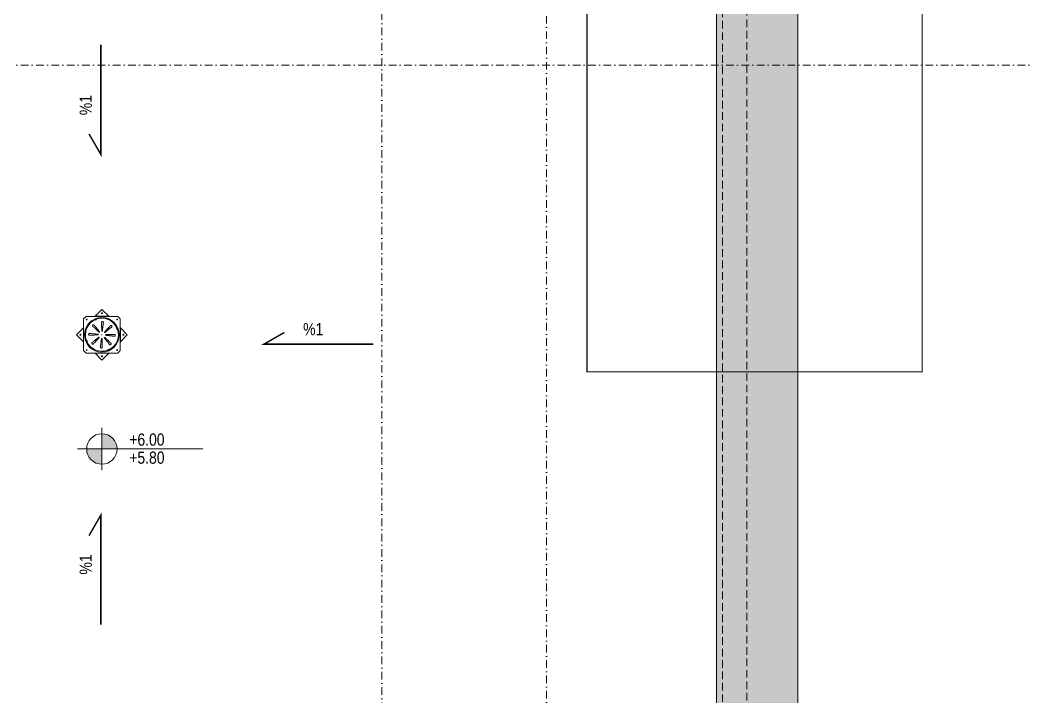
# Model space of a CAD drawing. Extents: x -1701 to 23780, y -363 to 7742.
# Drawn here: x 7570 to 8397, y 3066 to 3622 of the extents above; entities that cross this region are included whole.
import ezdxf
from ezdxf.enums import TextEntityAlignment as Align

# ---------------------------------------------------------------- set-up
doc = ezdxf.new("R2010")
doc.units = 0
doc.header["$LTSCALE"] = 25
doc.header["$MEASUREMENT"] = 0
for name, pattern in [('Audi$0$DASHDOT2', [0.5, 0.25, -0.125, 0, -0.125]), ('Audi$0$DOT2', [0.125, 0, -0.125]), ('Audi$0$HIDDEN', [0.375, 0.25, -0.125]), ('Audi$0$HIDDEN2', [4.7625, 3.175, -1.5875])]:
    doc.linetypes.add(name, pattern=pattern)
doc.layers.get('0').update_dxf_attribs({"color": 9, "lineweight": 9})
for name, color, linetype, lineweight in [('Audi$0$06C', 8, 'Continuous', 9), ('Audi$0$06D', 8, 'Continuous', 9), ('Audi$0$20', 8, 'Audi$0$DOT2', 9), ('Audi$0$21', 8, 'Continuous', 9), ('Audi$0$24', 8, 'Audi$0$DASHDOT2', 9), ('Audi$0$35', 8, 'Continuous', 9)]:
    doc.layers.add(name, color=color, linetype=linetype, lineweight=lineweight)
doc.styles.add('Audi$0$Arial', font='arial.ttf', dxfattribs={"height": 2.5})
doc.styles.add('Audi$0$MuuM_TEXT-STANDART', font='ARIALN.TTF')

# ---------------------------------------------------------------- blocks, each defined once
blk = doc.blocks.new('Audi$0$p-suzgec')
at = {"ltscale": 25}
for p, q in [((-5.91, 15.2), (-0.25, 20.86)), ((-0.25, 20.86), (5.41, 15.2)), ((-13.25, 15), (-15.25, 13)), ((-15.25, 13), (-15.25, -13)), ((12.75, 15), (-13.25, 15)), ((-6.11, 15), (-5.91, 15.2)), ((-5.89, 12.32), (-5.97, 12.51)), ((-5.91, 15.2), (5.41, 15.2)), ((-5.76, 12), (-5.89, 12.32)), ((-5.05, 12.9), (-4.97, 12.7)), ((-4.97, 12.7), (-4.84, 12.38)), ((0.95, 10.24), (0.01, 3.14)), ((5.41, 15.2), (5.61, 15)), ((14.75, 13), (12.75, 15)), ((14.75, -13), (14.75, 13)), ((-21.11, 0), (-15.45, 5.66)), ((-15.45, -5.66), (-21.11, 0)), ((-15.45, 5.66), (-15.25, 5.86)), ((-15.45, -5.66), (-15.45, 5.66)), ((-10.49, 1.2), (-3.39, 0.26)), ((-3.27, 0.25), (-3.39, 0.26)), ((-0.25, 0), (-0.5, 0)), ((-0.25, 0), (-0.25, 0.25)), ((-0.25, 0), (0, 0)), ((-0.25, 0), (-0.25, -0.25)), ((0, 3.02), (0.01, 3.14)), ((12.07, 5.64), (12.26, 5.72)), ((12.65, 4.8), (12.45, 4.72)), ((14.75, 5.86), (14.95, 5.66)), ((14.95, 5.66), (14.95, -5.66)), ((14.95, 5.66), (20.61, 0)), ((20.61, 0), (14.95, -5.66)), ((-15.25, -5.86), (-15.45, -5.66)), ((-13.15, -4.8), (-12.95, -4.72)), ((-12.95, -4.72), (-12.63, -4.59)), ((-12.57, -5.64), (-12.76, -5.72)), ((-12.25, -5.51), (-12.57, -5.64)), ((-1.45, -10.24), (-0.51, -3.14)), ((-0.5, -3.02), (-0.51, -3.14)), ((2.77, -0.25), (2.89, -0.26)), ((9.99, -1.2), (2.89, -0.26)), ((14.95, -5.66), (14.75, -5.86)), ((-15.25, -13), (-13.25, -15)), ((-13.25, -15), (12.75, -15)), ((-5.91, -15.2), (-6.11, -15)), ((5.41, -15.2), (-5.91, -15.2)), ((-0.25, -20.86), (-5.91, -15.2)), ((5.41, -15.2), (-0.25, -20.86)), ((4.47, -12.7), (4.34, -12.38)), ((4.55, -12.9), (4.47, -12.7)), ((5.26, -12), (5.39, -12.32)), ((5.39, -12.32), (5.47, -12.51)), ((5.61, -15), (5.41, -15.2)), ((12.75, -15), (14.75, -13))]:
    blk.add_line(p, q, dxfattribs=at)
for centre, radius in [((-0.25, 17.68), 0.4), ((-0.25, 17.68), 0.358), ((-0.25, 0), 14.3), ((-12.75, 12.5), 0.3), ((12.25, 12.5), 0.3), ((-17.93, 0), 0.4), ((-17.93, 0), 0.358), ((17.43, 0), 0.4), ((17.43, 0), 0.358), ((-12.75, -12.5), 0.3), ((12.25, -12.5), 0.3), ((-0.25, -17.68), 0.4), ((-0.25, -17.68), 0.358)]:
    blk.add_circle(centre, radius, dxfattribs=at)
for radius, start, end in [(13.55, 114.61472, 200.38528), (13.76, 110.41757, 114.58243), (13.7, 110.40845, 114.59155), (13.25, 110.33777, 114.66223), (13.2, 110.32919, 114.67081), (13.55, 24.61472, 110.38528), (13.55, 294.61472, 20.38528), (13.2, 20.32919, 24.67081), (13.25, 20.33777, 24.66223), (13.7, 20.40845, 24.59155), (13.76, 20.41757, 24.58243), (13.76, 200.41757, 204.58243), (13.7, 200.40845, 204.59155), (13.25, 200.33777, 204.66223), (13.2, 200.32919, 204.67081), (13.55, 204.61472, 290.38528), (13.2, 290.32919, 294.67081), (13.25, 290.33777, 294.66223), (13.7, 290.40845, 294.59155), (13.76, 290.41757, 294.58243)]:
    blk.add_arc((-0.25, 0), radius, start, end, dxfattribs=at)
for points, knots in [([(-7.69, 7.01), (-7.76, 7.08), (-7.82, 7.17), (-7.91, 7.36), (-7.93, 7.46), (-7.92, 7.66), (-7.9, 7.77), (-7.82, 7.96), (-7.75, 8.04), (-7.61, 8.18), (-7.52, 8.23), (-7.32, 8.3), (-7.21, 8.31), (-7.02, 8.3), (-6.91, 8.27), (-6.73, 8.17), (-6.65, 8.1), (-6.59, 8.02)], [2.169268, 2.169268, 2.169268, 2.169268, 2.468107, 2.468107, 2.768207, 2.768207, 3.065525, 3.065525, 3.362844, 3.362844, 3.660162, 3.660162, 3.95748, 3.95748, 4.257581, 4.257581, 4.55635, 4.55635, 4.55635, 4.55635]), ([(-0.55, 10.22), (-0.56, 10.32), (-0.54, 10.42), (-0.46, 10.62), (-0.4, 10.7), (-0.26, 10.84), (-0.17, 10.9), (0.02, 10.98), (0.13, 10.99), (0.33, 10.99), (0.43, 10.96), (0.62, 10.87), (0.7, 10.8), (0.83, 10.65), (0.88, 10.56), (0.95, 10.36), (0.95, 10.25), (0.94, 10.15)], [2.169268, 2.169268, 2.169268, 2.169268, 2.468107, 2.468107, 2.768207, 2.768207, 3.065525, 3.065525, 3.362844, 3.362844, 3.660162, 3.660162, 3.95748, 3.95748, 4.257581, 4.257581, 4.55635, 4.55635, 4.55635, 4.55635]), ([(-10.47, -0.3), (-10.57, -0.31), (-10.67, -0.29), (-10.87, -0.21), (-10.95, -0.15), (-11.09, -0.01), (-11.15, 0.08), (-11.23, 0.27), (-11.24, 0.38), (-11.24, 0.58), (-11.21, 0.68), (-11.12, 0.87), (-11.05, 0.95), (-10.9, 1.08), (-10.81, 1.13), (-10.61, 1.2), (-10.5, 1.2), (-10.4, 1.19)], [2.169268, 2.169268, 2.169268, 2.169268, 2.468107, 2.468107, 2.768207, 2.768207, 3.065525, 3.065525, 3.362844, 3.362844, 3.660162, 3.660162, 3.95748, 3.95748, 4.257581, 4.257581, 4.55635, 4.55635, 4.55635, 4.55635]), ([(-3.47, 0.39), (-3.47, 0.39), (-3.47, 0.39), (-3.47, 0.39), (-3.44, 0.39), (-3.41, 0.38), (-3.35, 0.35), (-3.33, 0.33), (-3.29, 0.28), (-3.27, 0.25), (-3.25, 0.19), (-3.25, 0.16), (-3.25, 0.1), (-3.26, 0.07), (-3.28, 0.01), (-3.3, -0.01), (-3.34, -0.06), (-3.37, -0.08), (-3.43, -0.1), (-3.46, -0.11), (-3.49, -0.11), (-3.5, -0.11), (-3.51, -0.11)], [-0.0013985, -0.0013985, -0.0013985, -0.0013985, 0, 0, 0, 0.0909291, 0.0909291, 0.1818582, 0.1818582, 0.2711248, 0.2711248, 0.3603915, 0.3603915, 0.4496581, 0.4496581, 0.5389247, 0.5389247, 0.6298538, 0.6298538, 0.7207829, 0.7207829, 0.7401198, 0.7401198, 0.7401198, 0.7401198]), ([(-2.25, 2.55), (-2.25, 2.55), (-2.25, 2.55), (-2.25, 2.55), (-2.23, 2.53), (-2.22, 2.5), (-2.2, 2.44), (-2.19, 2.4), (-2.2, 2.35), (-2.21, 2.31), (-2.24, 2.26), (-2.25, 2.23), (-2.3, 2.19), (-2.33, 2.17), (-2.38, 2.15), (-2.42, 2.15), (-2.48, 2.15), (-2.51, 2.15), (-2.57, 2.18), (-2.59, 2.19), (-2.62, 2.22), (-2.63, 2.22), (-2.63, 2.23)], [-0.0013985, -0.0013985, -0.0013985, -0.0013985, 0, 0, 0, 0.0909291, 0.0909291, 0.1818582, 0.1818582, 0.2711248, 0.2711248, 0.3603915, 0.3603915, 0.4496581, 0.4496581, 0.5389247, 0.5389247, 0.6298538, 0.6298538, 0.7207829, 0.7207829, 0.7401198, 0.7401198, 0.7401198, 0.7401198]), ([(0.14, 3.22), (0.14, 3.22), (0.14, 3.22), (0.14, 3.22), (0.14, 3.19), (0.13, 3.16), (0.1, 3.1), (0.08, 3.08), (0.03, 3.04), (0, 3.02), (-0.06, 3), (-0.09, 3), (-0.15, 3), (-0.18, 3.01), (-0.24, 3.03), (-0.26, 3.05), (-0.31, 3.09), (-0.33, 3.12), (-0.35, 3.18), (-0.36, 3.21), (-0.36, 3.24), (-0.36, 3.25), (-0.36, 3.26)], [-0.0013985, -0.0013985, -0.0013985, -0.0013985, 0, 0, 0, 0.0909291, 0.0909291, 0.1818582, 0.1818582, 0.2711248, 0.2711248, 0.3603915, 0.3603915, 0.4496581, 0.4496581, 0.5389247, 0.5389247, 0.6298538, 0.6298538, 0.7207829, 0.7207829, 0.7401198, 0.7401198, 0.7401198, 0.7401198]), ([(2.3, 2), (2.3, 2), (2.3, 2), (2.3, 2), (2.28, 1.98), (2.25, 1.97), (2.19, 1.95), (2.15, 1.94), (2.1, 1.95), (2.06, 1.96), (2.01, 1.99), (1.98, 2), (1.94, 2.05), (1.92, 2.08), (1.9, 2.13), (1.9, 2.17), (1.9, 2.23), (1.9, 2.26), (1.93, 2.32), (1.94, 2.34), (1.97, 2.37), (1.97, 2.38), (1.98, 2.38)], [-0.0013985, -0.0013985, -0.0013985, -0.0013985, 0, 0, 0, 0.0909291, 0.0909291, 0.1818582, 0.1818582, 0.2711248, 0.2711248, 0.3603915, 0.3603915, 0.4496581, 0.4496581, 0.5389247, 0.5389247, 0.6298538, 0.6298538, 0.7207829, 0.7207829, 0.7401198, 0.7401198, 0.7401198, 0.7401198]), ([(2.97, -0.39), (2.97, -0.39), (2.97, -0.39), (2.97, -0.39), (2.94, -0.39), (2.91, -0.38), (2.85, -0.35), (2.83, -0.33), (2.79, -0.28), (2.77, -0.25), (2.75, -0.19), (2.75, -0.16), (2.75, -0.1), (2.76, -0.07), (2.78, -0.01), (2.8, 0.01), (2.84, 0.06), (2.87, 0.08), (2.93, 0.1), (2.96, 0.11), (2.99, 0.11), (3, 0.11), (3.01, 0.11)], [-0.0013985, -0.0013985, -0.0013985, -0.0013985, 0, 0, 0, 0.0909291, 0.0909291, 0.1818582, 0.1818582, 0.2711248, 0.2711248, 0.3603915, 0.3603915, 0.4496581, 0.4496581, 0.5389247, 0.5389247, 0.6298538, 0.6298538, 0.7207829, 0.7207829, 0.7401198, 0.7401198, 0.7401198, 0.7401198]), ([(6.76, 7.44), (6.83, 7.51), (6.92, 7.57), (7.11, 7.66), (7.21, 7.68), (7.41, 7.67), (7.52, 7.65), (7.71, 7.57), (7.79, 7.5), (7.93, 7.36), (7.98, 7.27), (8.05, 7.07), (8.06, 6.96), (8.05, 6.77), (8.02, 6.66), (7.92, 6.48), (7.85, 6.4), (7.77, 6.34)], [2.169268, 2.169268, 2.169268, 2.169268, 2.468107, 2.468107, 2.768207, 2.768207, 3.065525, 3.065525, 3.362844, 3.362844, 3.660162, 3.660162, 3.95748, 3.95748, 4.257581, 4.257581, 4.55635, 4.55635, 4.55635, 4.55635]), ([(9.97, 0.3), (10.07, 0.31), (10.17, 0.29), (10.37, 0.21), (10.45, 0.15), (10.59, 0.01), (10.65, -0.08), (10.73, -0.27), (10.74, -0.38), (10.74, -0.58), (10.71, -0.68), (10.62, -0.87), (10.55, -0.95), (10.4, -1.08), (10.31, -1.13), (10.11, -1.2), (10, -1.2), (9.9, -1.19)], [2.169268, 2.169268, 2.169268, 2.169268, 2.468107, 2.468107, 2.768207, 2.768207, 3.065525, 3.065525, 3.362844, 3.362844, 3.660162, 3.660162, 3.95748, 3.95748, 4.257581, 4.257581, 4.55635, 4.55635, 4.55635, 4.55635]), ([(-7.26, -7.44), (-7.33, -7.51), (-7.42, -7.57), (-7.61, -7.66), (-7.71, -7.68), (-7.91, -7.67), (-8.02, -7.65), (-8.21, -7.57), (-8.29, -7.5), (-8.43, -7.36), (-8.48, -7.27), (-8.55, -7.07), (-8.56, -6.96), (-8.55, -6.77), (-8.52, -6.66), (-8.42, -6.48), (-8.35, -6.4), (-8.27, -6.34)], [2.169268, 2.169268, 2.169268, 2.169268, 2.468107, 2.468107, 2.768207, 2.768207, 3.065525, 3.065525, 3.362844, 3.362844, 3.660162, 3.660162, 3.95748, 3.95748, 4.257581, 4.257581, 4.55635, 4.55635, 4.55635, 4.55635]), ([(-2.8, -2), (-2.8, -2), (-2.8, -2), (-2.8, -2), (-2.78, -1.98), (-2.75, -1.97), (-2.69, -1.95), (-2.65, -1.94), (-2.6, -1.95), (-2.56, -1.96), (-2.51, -1.99), (-2.48, -2), (-2.44, -2.05), (-2.42, -2.08), (-2.4, -2.13), (-2.4, -2.17), (-2.4, -2.23), (-2.4, -2.26), (-2.43, -2.32), (-2.44, -2.34), (-2.47, -2.37), (-2.47, -2.38), (-2.48, -2.38)], [-0.0013985, -0.0013985, -0.0013985, -0.0013985, 0, 0, 0, 0.0909291, 0.0909291, 0.1818582, 0.1818582, 0.2711248, 0.2711248, 0.3603915, 0.3603915, 0.4496581, 0.4496581, 0.5389247, 0.5389247, 0.6298538, 0.6298538, 0.7207829, 0.7207829, 0.7401198, 0.7401198, 0.7401198, 0.7401198]), ([(-0.64, -3.22), (-0.64, -3.22), (-0.64, -3.22), (-0.64, -3.22), (-0.64, -3.19), (-0.63, -3.16), (-0.6, -3.1), (-0.58, -3.08), (-0.53, -3.04), (-0.5, -3.02), (-0.44, -3), (-0.41, -3), (-0.35, -3), (-0.32, -3.01), (-0.26, -3.03), (-0.24, -3.05), (-0.19, -3.09), (-0.17, -3.12), (-0.15, -3.18), (-0.14, -3.21), (-0.14, -3.24), (-0.14, -3.25), (-0.14, -3.26)], [-0.0013985, -0.0013985, -0.0013985, -0.0013985, 0, 0, 0, 0.0909291, 0.0909291, 0.1818582, 0.1818582, 0.2711248, 0.2711248, 0.3603915, 0.3603915, 0.4496581, 0.4496581, 0.5389247, 0.5389247, 0.6298538, 0.6298538, 0.7207829, 0.7207829, 0.7401198, 0.7401198, 0.7401198, 0.7401198]), ([(1.75, -2.55), (1.75, -2.55), (1.75, -2.55), (1.75, -2.55), (1.73, -2.53), (1.72, -2.5), (1.7, -2.44), (1.69, -2.4), (1.7, -2.35), (1.71, -2.31), (1.74, -2.26), (1.75, -2.23), (1.8, -2.19), (1.83, -2.17), (1.88, -2.15), (1.92, -2.15), (1.98, -2.15), (2.01, -2.15), (2.07, -2.18), (2.09, -2.19), (2.12, -2.22), (2.13, -2.22), (2.13, -2.23)], [-0.0013985, -0.0013985, -0.0013985, -0.0013985, 0, 0, 0, 0.0909291, 0.0909291, 0.1818582, 0.1818582, 0.2711248, 0.2711248, 0.3603915, 0.3603915, 0.4496581, 0.4496581, 0.5389247, 0.5389247, 0.6298538, 0.6298538, 0.7207829, 0.7207829, 0.7401198, 0.7401198, 0.7401198, 0.7401198]), ([(7.19, -7.01), (7.26, -7.08), (7.32, -7.17), (7.41, -7.36), (7.43, -7.46), (7.42, -7.66), (7.4, -7.77), (7.32, -7.96), (7.25, -8.04), (7.11, -8.18), (7.02, -8.23), (6.82, -8.3), (6.71, -8.31), (6.52, -8.3), (6.41, -8.27), (6.23, -8.17), (6.15, -8.1), (6.09, -8.02)], [2.169268, 2.169268, 2.169268, 2.169268, 2.468107, 2.468107, 2.768207, 2.768207, 3.065525, 3.065525, 3.362844, 3.362844, 3.660162, 3.660162, 3.95748, 3.95748, 4.257581, 4.257581, 4.55635, 4.55635, 4.55635, 4.55635]), ([(0.05, -10.22), (0.06, -10.32), (0.04, -10.42), (-0.04, -10.62), (-0.1, -10.7), (-0.24, -10.84), (-0.33, -10.9), (-0.52, -10.98), (-0.63, -10.99), (-0.83, -10.99), (-0.93, -10.96), (-1.12, -10.87), (-1.2, -10.8), (-1.33, -10.65), (-1.38, -10.56), (-1.45, -10.36), (-1.45, -10.25), (-1.44, -10.15)], [2.169268, 2.169268, 2.169268, 2.169268, 2.468107, 2.468107, 2.768207, 2.768207, 3.065525, 3.065525, 3.362844, 3.362844, 3.660162, 3.660162, 3.95748, 3.95748, 4.257581, 4.257581, 4.55635, 4.55635, 4.55635, 4.55635])]:
    blk.add_open_spline(points, degree=3, knots=knots, dxfattribs=at)
for points, weights in [([(-0.36, 3.26), (-0.41, 4.94), (-0.55, 10.22)], [1, 1.1928901223, 1.04336959175]), ([(0.94, 10.15), (0.33, 4.89), (0.14, 3.22)], [1.04357122043, 1.19470432993, 1]), ([(-10.4, 1.19), (-5.14, 0.58), (-3.47, 0.39)], [1.04357122072, 1.19470433147, 1]), ([(-2.63, 2.23), (-3.85, 3.38), (-7.69, 7.01)], [1, 1.19289012244, 1.04336959178]), ([(-6.59, 8.02), (-3.29, 3.87), (-2.25, 2.55)], [1.04357122128, 1.19470433435, 1]), ([(1.98, 2.38), (3.13, 3.6), (6.76, 7.44)], [1, 1.19289012017, 1.04336959134]), ([(7.77, 6.34), (3.62, 3.04), (2.3, 2)], [1.04357122006, 1.19470432802, 1]), ([(11.75, 5.51), (11.9, 5.58), (12.07, 5.64)], [1.02554744525, 1.0127799804, 1]), ([(12.45, 4.72), (12.29, 4.65), (12.13, 4.59)], [1, 1.0127799804, 1.02554744526]), ([(-3.51, -0.11), (-5.19, -0.16), (-10.47, -0.3)], [1, 1.19289012449, 1.04336959218]), ([(-8.27, -6.34), (-4.12, -3.04), (-2.8, -2)], [1.04357122094, 1.1947043326, 1]), ([(-2.48, -2.38), (-3.63, -3.6), (-7.26, -7.44)], [1, 1.19289012327, 1.04336959194]), ([(-1.44, -10.15), (-0.83, -4.89), (-0.64, -3.22)], [1.04357122103, 1.19470433305, 1]), ([(-0.14, -3.26), (-0.09, -4.94), (0.05, -10.22)], [1, 1.19289011339, 1.04336959002]), ([(6.09, -8.02), (2.79, -3.87), (1.75, -2.55)], [1.04357121982, 1.19470432681, 1]), ([(2.13, -2.23), (3.35, -3.38), (7.19, -7.01)], [1, 1.19289011781, 1.04336959088])]:
    blk.add_rational_spline(points, weights, degree=2, dxfattribs=at)
for points, weights, knots in [([(3.01, 0.11), (3.53, 0.12), (6.01, 0.19), (9.97, 0.3)], [4.14064799907, 3.56700040162, 2.15953650571, 1.32480586323], [27.48414514, 27.48414514, 27.48414514, 27.50397367, 27.53272487, 27.53272487, 27.53272487]), ([(9.9, -1.19), (7.92, -0.96), (4.7, -0.59), (3.27, -0.42), (2.97, -0.39)], [1.32476723726, 1.64485472039, 2.71311941379, 3.81141839734, 4.16242382948], [0.00590224, 0.00590224, 0.00590224, 0.01753913, 0.04477222, 0.05758123, 0.05758123, 0.05758123])]:
    blk.add_rational_spline(points, weights, degree=2, knots=knots, dxfattribs=at)
blk = doc.blocks.new('Audi$0$0_elevationtarget-p')
h = blk.add_hatch(color=256)
h.paths.add_polyline_path([(2.5, 0, 0.414214), (0, 2.5), (0, 0)])
h.paths.add_polyline_path([(0, 0), (-2.5, 0, 0.414214), (0, -2.5)])
blk.add_line((0, -3.5), (0, 3.5))
blk.add_lwpolyline([(16.6, 0), (-4, 0)])
blk.add_circle((0, 0), 2.5)
at = {"style": 'Audi$0$Arial'}
blk.add_attdef('BITMISKOT', text='', height=2, dxfattribs=at).set_placement((4.5, 0), align=Align.BOTTOM_LEFT)
blk.add_attdef('KABAKOT', text='', height=2, dxfattribs=at).set_placement((4.5, -0.59), align=Align.TOP_LEFT)
blk = doc.blocks.new('Audi')
h = blk.add_hatch(color=253)
h.dxf.hatch_style = 1
h.paths.add_polyline_path([(7132.5, 2865), (7065.5, 2865), (7065.5, 3927), (8209.5, 3927), (8209.5, 2865), (8142.5, 2865), (8142.5, 3860), (7132.5, 3860)])
at = {"layer": 'Audi$0$06C'}
for points in [[(7067.5, 2865), (7065.5, 2865), (7065.5, 3927), (8209.5, 3927), (8209.5, 2867)], [(7132.5, 2865), (7132.5, 3860), (8142.5, 3860), (8142.5, 2867)]]:
    blk.add_lwpolyline(points, dxfattribs=at)
at = {"layer": 'Audi$0$20', "linetype": 'Audi$0$HIDDEN'}
for points in [[(7107.5, 2867), (7107.5, 3270), (7107.5, 3885), (8167.5, 3885), (8167.5, 2867)], [(7127.5, 2867), (7127.5, 3270), (7127.5, 3865), (8147.5, 3865), (8147.5, 2867)]]:
    blk.add_lwpolyline(points, dxfattribs=at)
at = {"layer": 'Audi$0$21', "linetype": 'Audi$0$DASHDOT2'}
blk.add_lwpolyline([(8002.88, 204.47), (8002.88, 4014.1)], dxfattribs=at)
at = {"layer": 'Audi$0$21', "linetype": 'Audi$0$HIDDEN2', "ltscale": 0.1, "const_width": 1}
blk.add_lwpolyline([(8311.63, 3942.22), (8036.11, 3942.22), (8036.11, 3333.1), (8311.63, 3333.1)], close=True, dxfattribs=at)
at = {"layer": 'Audi$0$21', "const_width": 1.2}
for points in [[(7636.62, 3601.66), (7636.62, 3511.66), (7626.93, 3528.43)], [(7860.69, 3355.75), (7770.69, 3355.75), (7787.46, 3365.43)], [(7636.62, 3125.34), (7636.62, 3215.34), (7626.93, 3198.57)]]:
    blk.add_lwpolyline(points, dxfattribs=at)
at = {"layer": 'Audi$0$24'}
for points in [[(7867.5, 195), (7867.5, 4035)], [(6827.5, 3585), (11027.5, 3585)]]:
    blk.add_lwpolyline(points, dxfattribs=at)
at = {"layer": 'Audi$0$35'}
blk.add_line((8142.5, 3860), (8142.5, 2867), dxfattribs=at)
at = {"layer": 'Audi$0$06D'}
blk.add_blockref('Audi$0$p-suzgec', (7637.75, 3363.5), dxfattribs=at)
at = {"layer": 'Audi$0$21'}
ref = blk.add_blockref('Audi$0$0_elevationtarget-p', (7637.5, 3269.69), dxfattribs=dict(at, xscale=5, yscale=5, zscale=0.5))
ref.add_attrib('BITMISKOT', '+6.00', dxfattribs={"layer": '0', "height": 10, "style": 'Audi$0$MuuM_TEXT-STANDART'}).set_placement((7660, 3269.42), align=Align.BOTTOM_LEFT)
ref.add_attrib('KABAKOT', '+5.80', dxfattribs={"layer": '0', "height": 10, "style": 'Audi$0$MuuM_TEXT-STANDART'}).set_placement((7660, 3254.59), align=Align.BOTTOM_LEFT)
at = {"layer": 'Audi$0$21', "char_height": 10, "width": 119.8316, "rotation": 90, "style": 'Audi$0$MuuM_TEXT-STANDART'}
for insert, attachment_point in [((7619.19, 3543.86), 1), ((7619.19, 3183.14), 3)]:
    blk.add_mtext('%1', dxfattribs=dict(at, insert=insert, attachment_point=attachment_point))
at = {"layer": 'Audi$0$21', "insert": (7802.9, 3373.17), "char_height": 10, "width": 119.8316, "attachment_point": 1, "style": 'Audi$0$MuuM_TEXT-STANDART'}
blk.add_mtext('%1', dxfattribs=at)

msp = doc.modelspace()

# ---------------------------------------------------------------- hatches: boundary and pattern name
h = msp.add_hatch(color=253)
h.dxf.hatch_style = 1
h.paths.add_polyline_path([(7132.5, 2865), (7065.5, 2865), (7065.5, 3927), (8209.5, 3927), (8209.5, 2865), (8142.5, 2865), (8142.5, 3860), (7132.5, 3860)])

# ---------------------------------------------------------------- block references
at = {"color": 6}
msp.add_blockref('Audi', (0, 0), dxfattribs=at)

doc.saveas('drawing.dxf')
